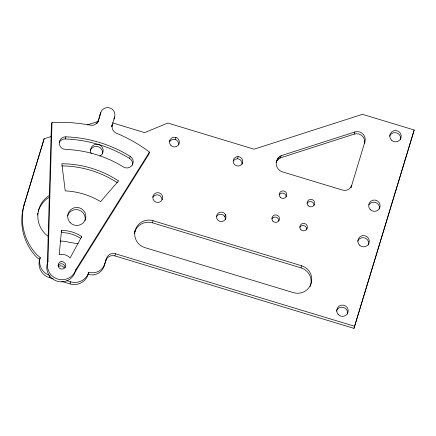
<?xml version="1.0" encoding="UTF-8"?>
<svg xmlns="http://www.w3.org/2000/svg" width="436" height="436" viewBox="0 0 436 436"><rect width="100%" height="100%" fill="white"/><g stroke="black" fill="none" stroke-linecap="round" stroke-linejoin="round"><path stroke-width="0.65" d="M111.878 126.14L112.325 124.543C111.3 127.77 112.913 131.536 115.954 133.029C127.884 137.874 139.188 144.3 149.45 152.093L148.856 154.219L75.303 271.661A14.584 14.415 15.6 0 1 57.154 281.225A14.584 14.415 15.6 0 1 47.388 263.197L51.415 124.729L52.004 122.603C65.444 121.6 78.916 123.175 92.121 125.377C98.334 124.925 99.463 117.366 100.678 112.701A7.292 7.21 15.6 0 1 109.752 107.921A7.292 7.21 15.6 0 1 114.635 116.935L114.041 119.061A7.292 7.21 15.6 0 0 114.346 117.202M47.388 263.197L47.982 261.071L52.004 122.603M61.492 230.437L59.209 254.662C63.089 253.676 67.444 254.995 70.125 257.97L81.706 236.563A35.245 34.842 15.6 0 0 61.492 230.437L61.198 231.5M276.647 160.688C275.138 164.982 277.509 170.111 281.792 171.675L342.587 190.107A7.292 7.21 15.6 0 0 351.661 185.327L351.073 187.453L364.91 141.727A7.919 7.826 15.6 0 0 354.85 131.977L281.127 155.696C278.555 156.976 276.756 159.478 276.206 162.285M51.235 136.484L44.145 138.762L24.639 202.958A53.862 53.241 15.5 0 0 37.011 254.891L40.221 257.507L39.202 261.464A14.584 14.415 15.6 0 0 49.393 277.656L53.268 278.827M40.221 257.507L39.79 259.338A14.584 14.415 15.6 0 0 49.987 275.53L49.393 277.656M39.632 259.627L36.417 257.017A53.862 53.241 15.5 0 1 24.051 205.084L24.639 202.958M44.145 138.762L24.051 205.084M59.133 142.888A6.36 6.284 15.6 0 1 65.226 138.959L65.82 136.833A129.939 128.446 15.6 0 1 130.184 156.355A6.36 6.284 15.6 0 1 132.25 165.026A6.36 6.284 15.6 0 1 123.508 167.015A117.224 115.872 15.6 0 0 65.438 149.406A6.36 6.284 15.6 0 1 59.28 142.894A6.36 6.284 15.6 0 1 65.82 136.833M96.738 123.851L97.032 122.789M97.293 123.088L97.588 122.026M97.74 122.254L98.035 121.192M98.367 120.309L97.773 122.434L100.678 112.701M111.812 126.527L112.112 125.464M81.412 237.625L81.706 236.563M61.661 281.373L70.049 283.918L70.643 281.792L66.768 280.62M75.303 271.661L75.891 269.535L149.45 152.093M70.054 283.918A14.59 14.421 15.6 0 0 87.532 276.124L88.791 272.233A12.857 12.715 15.8 0 0 104.787 263.807L106.389 258.543A7.292 7.21 15.6 0 1 115.464 253.763L354.566 326.264L353.978 328.39L114.87 255.888A7.292 7.21 15.6 0 0 105.795 260.668L104.199 265.927L104.787 263.807M132.473 165.124A6.36 6.284 15.6 0 0 129.596 158.481L130.184 156.355M105.795 260.668L106.389 258.543M114.87 255.888L115.464 253.763M134.871 231.614L135.318 230.017A14.23 14.066 15.6 0 1 153.02 220.687L301.614 265.747A14.23 14.066 15.6 0 1 311.141 283.335A14.23 14.066 15.6 0 1 293.439 292.66L144.845 247.604A14.23 14.066 15.6 0 1 135.318 230.017M169.43 141.695L169.729 140.632M175.288 139.52L175.882 137.394M134.915 231.565A14.23 14.066 15.6 0 1 152.431 222.812L153.02 220.687M237.516 158.731L238.105 156.606M224.862 216.73L225.456 214.605M225.526 219.264L225.826 218.202A4.774 4.72 15.6 0 0 220.158 212.212A4.774 4.72 15.6 0 0 217.782 220.038A4.774 4.72 15.6 0 0 225.826 218.202M242.089 164.307L242.536 162.71A4.774 4.72 15.6 0 0 236.868 156.72A4.774 4.72 15.6 0 0 234.492 164.546A4.774 4.72 15.6 0 0 242.536 162.71M276.315 162.306L277.678 158.65M277.083 160.775L278.615 159.069L279.204 156.949M278.615 159.069L280.539 157.821L281.127 155.696M310.143 286.615A14.23 14.066 15.6 0 0 301.025 267.873L301.614 265.747M280.539 157.821L354.255 134.103L354.85 131.977M364.91 141.727L364.316 143.853A7.919 7.826 15.6 0 0 354.255 134.103M112.439 122.854L144.648 132.62L167.822 123.034L254.074 149.188L362.49 114.325L414.2 130.004L353.978 328.39M111.927 126.037L114.635 116.935M354.566 326.264L414.2 130.004M88.791 272.233L88.127 273.999A14.59 14.432 15.9 0 1 70.643 281.803M87.314 124.892L98.269 121.377M152.431 222.812L301.025 267.873M279.182 194.772A3.793 3.75 15.6 0 1 286.196 196.898M271.89 218.774A3.793 3.75 15.6 0 1 278.904 220.899M336.39 311.195A5.744 5.673 15.6 0 1 343.296 307.364A5.744 5.673 15.6 0 1 347.503 314.051M233.315 160.944A4.774 4.72 15.6 0 1 242.144 163.62M216.605 216.436A4.774 4.72 15.6 0 1 225.434 219.112M152.954 197.088A4.943 4.889 15.6 0 1 162.094 199.862M169.664 141.596A4.943 4.889 15.6 0 1 178.804 144.37M389.593 136.185A5.744 5.673 15.6 0 1 396.575 132.887A5.744 5.673 15.6 0 1 400.542 139.504M368.921 204.816A5.744 5.673 15.6 0 1 379.418 209.018M299.805 227.238A3.793 3.75 15.6 0 1 306.819 229.363M357.678 241.217A5.744 5.673 15.6 0 1 364.894 237.996A5.744 5.673 15.6 0 1 368.502 245.016M307.097 203.236A3.793 3.75 15.6 0 1 314.111 205.361M104.199 265.927A12.857 12.709 17 0 1 88.203 274.358M134.419 233.331A14.23 14.066 15.6 0 1 134.724 232.143M58.157 266.805A3.793 3.75 15.6 0 1 64.087 267.797M90.361 150.311A6.36 6.284 15.6 0 1 98.089 146.66A6.36 6.284 15.6 0 1 102.487 153.99M37.469 215.024A25.07 24.781 15.6 0 1 37.812 213.1M38.303 211.22A25.07 24.781 15.6 0 1 49.295 197.219M60.184 241.004A25.07 24.77 15.8 0 0 62.141 241.152A26.569 26.264 15.6 0 1 68.425 242.138L75.433 243.375A25.07 24.787 15.6 0 0 78.055 243.332M48.102 236.29A25.07 24.77 15.8 0 1 49.333 195.442M91.26 153.494A6.36 6.284 15.6 0 1 93.844 144.992A6.36 6.284 15.6 0 1 102.449 147.602A6.36 6.284 15.6 0 1 99.866 156.104M65.226 138.959A129.993 128.495 15.6 0 1 129.596 158.481M58.119 265.437A3.793 3.75 15.6 0 1 65.133 267.568M67.476 215.945A9.101 8.998 15.6 0 1 78.513 209.901A9.101 8.998 15.6 0 1 85.042 220.665M100.084 114.826A7.292 7.21 15.6 0 1 100.869 113.115M61.896 165.898A102.634 101.457 15.6 0 1 117.377 182.722M61.792 232.568A35.245 34.842 15.6 0 1 80.366 238.198M75.891 269.535A14.584 14.415 15.6 0 1 57.743 279.1A14.584 14.415 15.6 0 1 47.982 261.071M153.02 196.129L152.813 197.388A4.943 4.889 15.6 0 0 159.701 202.064A4.943 4.889 15.6 0 0 161.037 193.927A4.943 4.889 15.6 0 0 153.02 196.129M118.494 180.935L100.618 201.606A75.324 74.458 15.6 0 0 65.226 190.875L61.863 163.767A102.634 101.457 15.6 0 1 118.494 180.935M61.067 261.649L60.141 261.992A3.793 3.75 15.6 0 0 58.598 267.061A3.793 3.75 15.6 0 0 63.732 268.62A3.793 3.75 15.6 0 0 65.275 263.546L63.024 261.72L61.067 261.649M170.863 145.401A4.943 4.889 15.6 0 0 179.191 143.504A4.943 4.889 15.6 0 0 173.321 137.302A4.943 4.889 15.6 0 0 170.863 145.401M359.422 245.092A5.744 5.673 15.6 0 0 369.09 242.89A5.744 5.673 15.6 0 0 362.278 235.685A5.744 5.673 15.6 0 0 359.422 245.092M391.337 140.06A5.744 5.673 15.6 0 0 401.011 137.858A5.744 5.673 15.6 0 0 394.199 130.653A5.744 5.673 15.6 0 0 391.337 140.06M300.862 229.658A3.793 3.75 15.6 0 0 307.249 228.202A3.793 3.75 15.6 0 0 302.748 223.45A3.793 3.75 15.6 0 0 300.862 229.658M308.154 205.656A3.793 3.75 15.6 0 0 314.541 204.201A3.793 3.75 15.6 0 0 310.045 199.448A3.793 3.75 15.6 0 0 308.154 205.656M338.303 314.607A5.744 5.673 15.6 0 0 347.972 312.405A5.744 5.673 15.6 0 0 341.159 305.2A5.744 5.673 15.6 0 0 338.303 314.607M370.219 209.574A5.744 5.673 15.6 0 0 379.892 207.373A5.744 5.673 15.6 0 0 373.074 200.168A5.744 5.673 15.6 0 0 370.219 209.574M272.947 221.194A3.793 3.75 15.6 0 0 279.334 219.739A3.793 3.75 15.6 0 0 274.838 214.981A3.793 3.75 15.6 0 0 272.947 221.194M280.239 197.192A3.793 3.75 15.6 0 0 286.626 195.737A3.793 3.75 15.6 0 0 282.13 190.979A3.793 3.75 15.6 0 0 280.239 197.192M70.158 222.594A9.101 8.998 15.6 0 0 85.483 219.106A9.101 8.998 15.6 0 0 74.687 207.689A9.101 8.998 15.6 0 0 70.158 222.594"/></g></svg>
